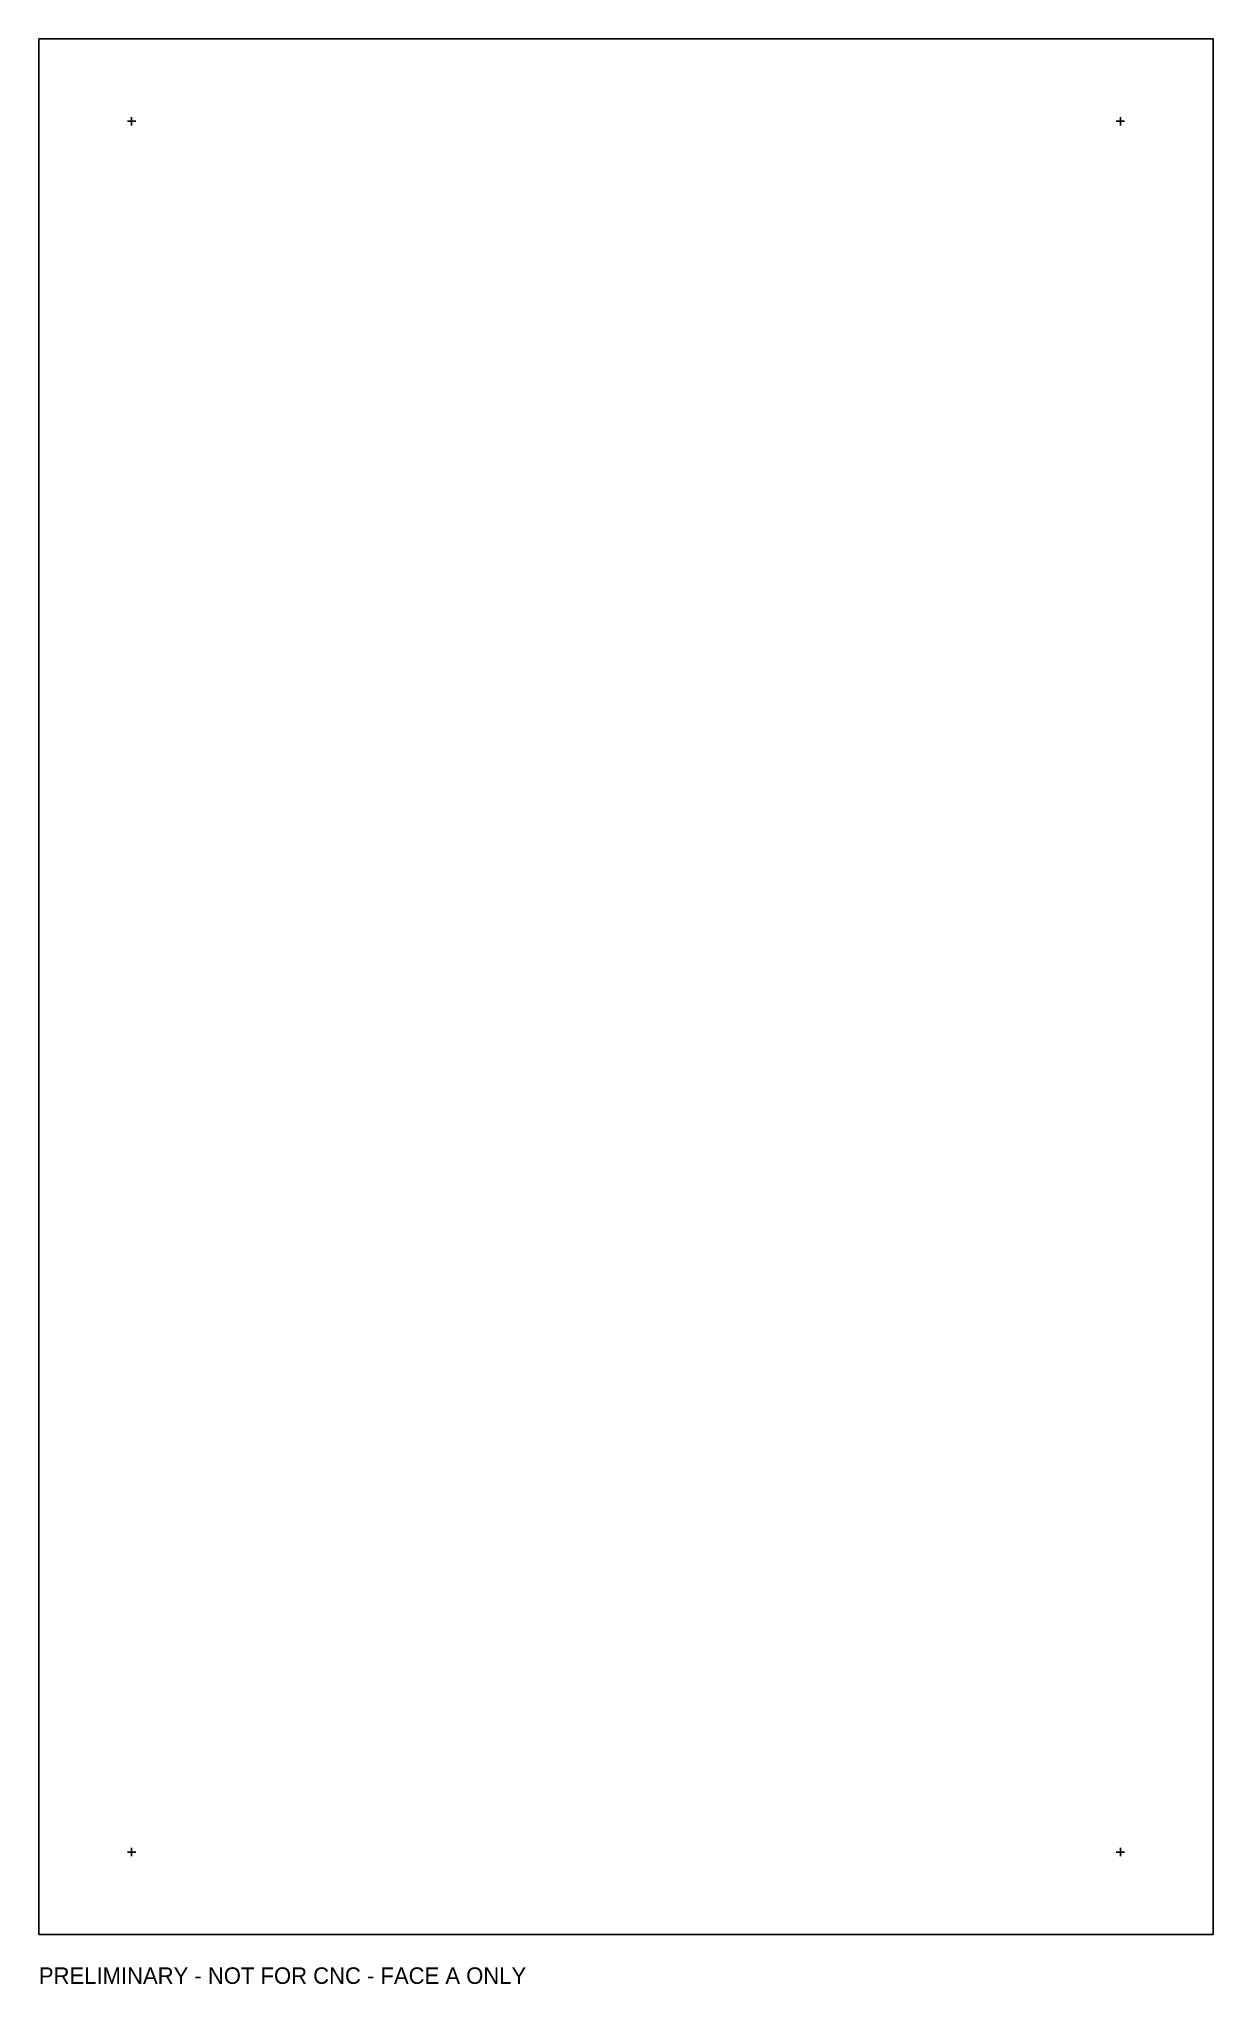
# Model space of a CAD drawing. Header units: millimetres. Extents: x 0 to 285, y -12 to 460.
import ezdxf

# ---------------------------------------------------------------- set-up
doc = ezdxf.new("R2010")
doc.units = ezdxf.units.MM
doc.layers.add('CUT', color=7, linetype='CONTINUOUS')
doc.layers.add('REFERENCE', color=7, linetype='CONTINUOUS')

msp = doc.modelspace()

# ---------------------------------------------------------------- linework, layer by layer
at = {"layer": 'CUT'}
for p, q in [((285, 460), (0, 460)), ((0, 0), (0, 460)), ((285, 0), (285, 460)), ((285, 0), (0, 0))]:
    msp.add_line(p, q, dxfattribs=at)
at = {"layer": 'REFERENCE'}
for p, q in [((285, 460), (0, 460)), ((0, 0), (0, 460)), ((285, 0), (285, 460)), ((21.5, 440), (23.5, 440)), ((21.5, 440), (23.5, 440)), ((22.5, 439), (22.5, 441)), ((22.5, 439), (22.5, 441)), ((261.5, 440), (263.5, 440)), ((261.5, 440), (263.5, 440)), ((262.5, 439), (262.5, 441)), ((262.5, 439), (262.5, 441)), ((21.5, 20), (23.5, 20)), ((21.5, 20), (23.5, 20)), ((22.5, 19), (22.5, 21)), ((22.5, 19), (22.5, 21)), ((261.5, 20), (263.5, 20)), ((261.5, 20), (263.5, 20)), ((262.5, 19), (262.5, 21)), ((262.5, 19), (262.5, 21)), ((285, 0), (0, 0))]:
    msp.add_line(p, q, dxfattribs=at)

# ---------------------------------------------------------------- texts
msp.add_text('PRELIMINARY - NOT FOR CNC - FACE A ONLY', height=4, dxfattribs=at).set_placement((0, -12))

doc.saveas('drawing.dxf')
